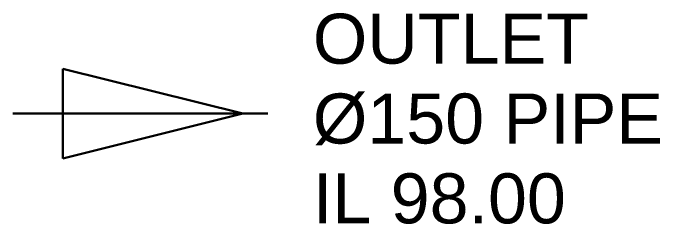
# Model space of a CAD drawing. Header units: millimetres. Extents: x -1212 to 4055, y -853 to 2190.
# Drawn here: x 3598.2 to 4054.8, y -3.1 to 146.2 of the extents above; entities that cross this region are included whole.
import ezdxf

# ---------------------------------------------------------------- set-up
doc = ezdxf.new("R2010")
doc.units = ezdxf.units.MM
doc.layers.add('ANNOTATIONS', color=7, linetype='Continuous')
doc.layers.add('FLOW_OUTLET', color=5, linetype='Continuous')
doc.styles.add('ARIAL', font='arial.ttf')

msp = doc.modelspace()

# ---------------------------------------------------------------- linework, layer by layer
at = {"layer": 'FLOW_OUTLET', "color": 5, "lineweight": 30}
for p, q in [((3633.44, 106.75), (3760.44, 75)), ((3633.44, 43.25), (3633.44, 106.75)), ((3598.17, 75), (3778.08, 75)), ((3633.44, 43.25), (3760.44, 75))]:
    msp.add_line(p, q, dxfattribs=at)

# ---------------------------------------------------------------- texts
at = {"layer": 'ANNOTATIONS', "style": 'ARIAL'}
for s, p in [('OUTLET', (3809.83, 110.28)), ('Ø150 PIPE', (3809.83, 53.83)), ('IL 98.00', (3809.83, -2.61))]:
    msp.add_text(s, height=35.362, dxfattribs=at).set_placement(p)

doc.saveas('drawing.dxf')
